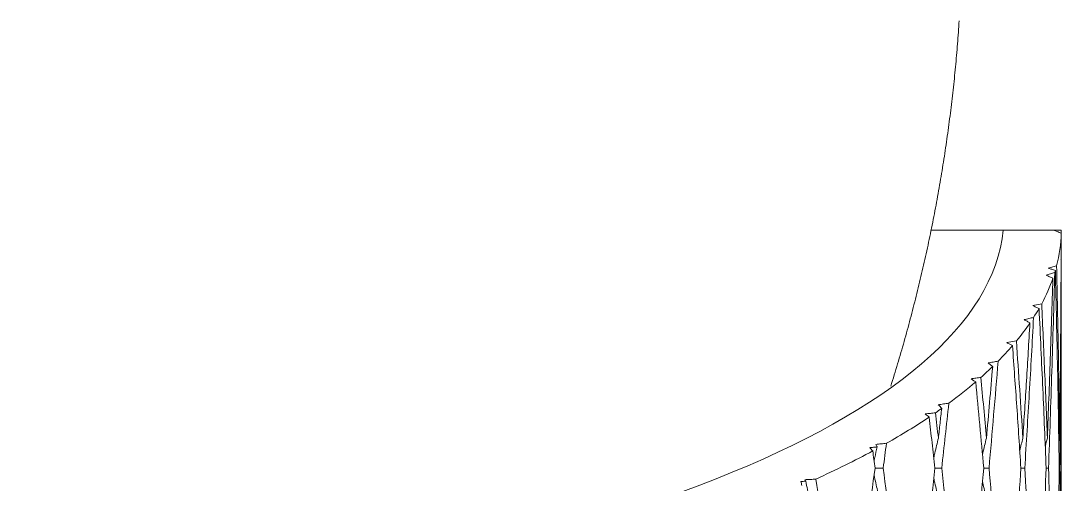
# Model space of a CAD drawing. Extents: x 4138 to 4928, y 0 to 579.
# Drawn here: x 4385.68 to 4399.09, y 429.18 to 435.15 of the extents above; entities that cross this region are included whole.
import ezdxf

# ---------------------------------------------------------------- set-up
doc = ezdxf.new("R2010")
doc.units = 0
doc.header["$LTSCALE"] = 10
doc.header["$MEASUREMENT"] = 0
doc.layers.add('1', color=7, linetype='CONTINUOUS')

msp = doc.modelspace()

# ---------------------------------------------------------------- linework, layer by layer
at = {"layer": '1', "color": 7, "linetype": 'Continuous', "lineweight": 18}
for p, q in [((4399.09, 432.074), (4399.093, 432.066)), ((4399.093, 432.066), (4399.093, 426.821)), ((4398.926, 431.963), (4399.033, 431.992)), ((4398.725, 431.479), (4398.841, 431.504)), ((4398.393, 431.002), (4398.515, 431.024)), ((4399.077, 429.385), (4399.067, 429.385)), ((4395.799, 429.215), (4395.787, 429.234))]:
    msp.add_line(p, q, dxfattribs=at)
msp.add_ellipse((4382.093, 432.606), major_axis=(16.257, 0), ratio=0.325059, start_param=4.9346, end_param=6.253938, dxfattribs=at)
for points, weights in [([(4396.895, 430.441), (4397.62, 432.743), (4397.777, 435.152)], [0.990997810263, 0.988318013453, 1]), ([(4397.411, 432.452), (4398.343, 432.452), (4398.343, 432.452)], [0.897271470335, 0.933568167653, 1])]:
    msp.add_rational_spline(points, weights, degree=2, dxfattribs=at)
for points, degree in [([(4398.343, 432.452), (4398.993, 432.452)], 1), ([(4398.993, 432.452), (4399.009, 432.452), (4399.042, 432.452), (4399.076, 432.452), (4399.092, 432.452)], 3), ([(4399.092, 432.415), (4399.076, 432.421), (4399.042, 432.433), (4399.009, 432.445), (4398.993, 432.452)], 3), ([(4399.092, 432.452), (4399.092, 432.439), (4399.092, 432.427), (4399.092, 432.415)], 3), ([(4399.033, 431.992), (4399.07, 432.132), (4399.089, 432.274), (4399.092, 432.415)], 3), ([(4399.092, 432.415), (4399.091, 431.963), (4399.087, 431.071), (4399.078, 430.2), (4399.073, 429.77)], 3), ([(4399.093, 432.066), (4399.093, 431.608), (4399.09, 430.703), (4399.082, 429.821), (4399.077, 429.385)], 3), ([(4398.898, 431.871), (4398.916, 431.877), (4398.953, 431.888), (4398.99, 431.899), (4399.009, 431.904)], 3), ([(4399.017, 431.93), (4399.001, 431.936), (4398.971, 431.947), (4398.941, 431.958), (4398.926, 431.963)], 3), ([(4399.009, 431.904), (4398.998, 431.476), (4398.973, 430.628), (4398.944, 429.797), (4398.929, 429.385)], 3), ([(4399.009, 431.904), (4399.012, 431.913), (4399.014, 431.921), (4399.017, 431.93)], 3), ([(4399.017, 431.93), (4399.027, 431.505), (4399.047, 430.656), (4399.061, 429.809), (4399.067, 429.385)], 3), ([(4399.073, 429.77), (4399.068, 430.14), (4399.057, 430.88), (4399.042, 431.621), (4399.033, 431.992)], 3), ([(4398.841, 431.504), (4398.899, 431.613), (4398.947, 431.722), (4398.985, 431.831)], 3), ([(4398.985, 431.831), (4398.971, 431.838), (4398.942, 431.851), (4398.913, 431.865), (4398.898, 431.871)], 3), ([(4398.914, 429.77), (4398.927, 430.108), (4398.952, 430.79), (4398.974, 431.482), (4398.985, 431.831)], 3), ([(4398.914, 429.77), (4398.903, 430.057), (4398.88, 430.631), (4398.854, 431.212), (4398.841, 431.504)], 3), ([(4398.807, 431.443), (4398.793, 431.449), (4398.766, 431.461), (4398.739, 431.473), (4398.725, 431.479)], 3), ([(4398.736, 431.327), (4398.761, 431.366), (4398.785, 431.404), (4398.807, 431.443)], 3), ([(4398.899, 429.385), (4398.885, 429.724), (4398.856, 430.406), (4398.824, 431.096), (4398.807, 431.443)], 3), ([(4398.515, 431.024), (4398.578, 431.1), (4398.636, 431.178), (4398.689, 431.255)], 3), ([(4398.598, 429.77), (4398.614, 430.016), (4398.645, 430.509), (4398.675, 431.006), (4398.689, 431.255)], 3), ([(4398.616, 431.299), (4398.636, 431.303), (4398.676, 431.313), (4398.716, 431.322), (4398.736, 431.327)], 3), ([(4398.689, 431.255), (4398.677, 431.262), (4398.652, 431.277), (4398.628, 431.291), (4398.616, 431.299)], 3), ([(4398.736, 431.327), (4398.719, 431), (4398.682, 430.35), (4398.643, 429.706), (4398.623, 429.385)], 3), ([(4398.279, 430.763), (4398.345, 430.83), (4398.407, 430.897), (4398.464, 430.964)], 3), ([(4398.464, 430.964), (4398.452, 430.97), (4398.429, 430.983), (4398.405, 430.995), (4398.393, 431.002)], 3), ([(4398.573, 429.385), (4398.556, 429.648), (4398.521, 430.174), (4398.483, 430.701), (4398.464, 430.964)], 3), ([(4398.515, 431.024), (4398.529, 430.815), (4398.558, 430.397), (4398.585, 429.979), (4398.598, 429.77)], 3), ([(4398.057, 430.554), (4398.11, 430.6), (4398.16, 430.647), (4398.209, 430.694)], 3), ([(4398.128, 429.77), (4398.142, 429.924), (4398.169, 430.231), (4398.196, 430.539), (4398.209, 430.694)], 3), ([(4398.15, 430.74), (4398.172, 430.744), (4398.215, 430.751), (4398.258, 430.759), (4398.279, 430.763)], 3), ([(4398.209, 430.694), (4398.199, 430.701), (4398.18, 430.717), (4398.16, 430.732), (4398.15, 430.74)], 3), ([(4398.279, 430.763), (4398.26, 430.532), (4398.222, 430.071), (4398.182, 429.613), (4398.162, 429.385)], 3), ([(4397.644, 430.22), (4397.767, 430.311), (4397.883, 430.403), (4397.991, 430.495)], 3), ([(4397.93, 430.535), (4397.951, 430.538), (4397.993, 430.544), (4398.036, 430.55), (4398.057, 430.554)], 3), ([(4397.991, 430.495), (4397.981, 430.502), (4397.96, 430.515), (4397.94, 430.528), (4397.93, 430.535)], 3), ([(4398.094, 429.385), (4398.077, 429.57), (4398.043, 429.94), (4398.008, 430.31), (4397.991, 430.495)], 3), ([(4398.057, 430.554), (4398.069, 430.423), (4398.093, 430.162), (4398.117, 429.901), (4398.128, 429.77)], 3), ([(4397.508, 430.201), (4397.531, 430.204), (4397.576, 430.211), (4397.621, 430.217), (4397.644, 430.22)], 3), ([(4397.552, 430.154), (4397.544, 430.162), (4397.53, 430.177), (4397.515, 430.193), (4397.508, 430.201)], 3), ([(4397.644, 430.22), (4397.628, 430.079), (4397.598, 429.8), (4397.567, 429.523), (4397.552, 429.385)], 3), ([(4396.839, 429.704), (4397.035, 429.814), (4397.218, 429.927), (4397.389, 430.041)], 3), ([(4397.339, 430.082), (4397.361, 430.085), (4397.405, 430.09), (4397.449, 430.095), (4397.471, 430.097)], 3), ([(4397.389, 430.041), (4397.38, 430.048), (4397.364, 430.062), (4397.347, 430.076), (4397.339, 430.082)], 3), ([(4397.465, 429.385), (4397.452, 429.494), (4397.427, 429.711), (4397.402, 429.931), (4397.389, 430.041)], 3), ([(4397.471, 430.097), (4397.498, 430.116), (4397.525, 430.135), (4397.552, 430.154)], 3), ([(4397.471, 430.097), (4397.478, 430.043), (4397.49, 429.933), (4397.502, 429.825), (4397.509, 429.77)], 3), ([(4397.509, 429.77), (4397.516, 429.834), (4397.53, 429.961), (4397.544, 430.089), (4397.552, 430.154)], 3), ([(4398.558, 429.611), (4398.571, 429.665), (4398.585, 429.718), (4398.598, 429.77)], 3), ([(4398.887, 429.665), (4398.896, 429.7), (4398.905, 429.735), (4398.914, 429.77)], 3), ([(4399.073, 429.77), (4399.069, 429.756), (4399.065, 429.742), (4399.062, 429.728)], 3), ([(4396.623, 429.648), (4396.639, 429.649), (4396.671, 429.652), (4396.703, 429.654), (4396.719, 429.656)], 3), ([(4396.662, 429.605), (4396.655, 429.612), (4396.642, 429.626), (4396.629, 429.64), (4396.623, 429.648)], 3), ([(4396.7, 429.69), (4396.723, 429.692), (4396.77, 429.697), (4396.816, 429.701), (4396.839, 429.704)], 3), ([(4396.719, 429.656), (4396.716, 429.661), (4396.709, 429.673), (4396.703, 429.684), (4396.7, 429.69)], 3), ([(4396.839, 429.704), (4396.832, 429.651), (4396.818, 429.545), (4396.804, 429.438), (4396.797, 429.385)], 3), ([(4395.927, 429.241), (4396.187, 429.36), (4396.432, 429.481), (4396.662, 429.605)], 3), ([(4396.692, 429.385), (4396.687, 429.422), (4396.677, 429.495), (4396.667, 429.569), (4396.662, 429.605)], 3), ([(4396.311, 426.71), (4396.377, 427.156), (4396.506, 428.047), (4396.631, 428.939), (4396.692, 429.385)], 3), ([(4396.797, 429.385), (4396.859, 428.921), (4396.98, 428.01), (4397.091, 427.137), (4397.144, 426.71)], 3), ([(4397.144, 426.71), (4397.198, 427.142), (4397.306, 428.019), (4397.412, 428.925), (4397.465, 429.385)], 3), ([(4397.552, 429.385), (4397.604, 428.919), (4397.703, 428.006), (4397.794, 427.135), (4397.837, 426.71)], 3), ([(4397.837, 426.71), (4397.881, 427.15), (4397.969, 428.035), (4398.053, 428.933), (4398.094, 429.385)], 3), ([(4398.162, 429.385), (4398.201, 428.939), (4398.277, 428.047), (4398.348, 427.156), (4398.382, 426.71)], 3), ([(4398.382, 426.71), (4398.416, 427.15), (4398.482, 428.035), (4398.543, 428.933), (4398.573, 429.385)], 3), ([(4398.573, 429.385), (4398.59, 429.385), (4398.606, 429.385), (4398.623, 429.385)], 3), ([(4398.623, 429.385), (4398.651, 428.94), (4398.704, 428.048), (4398.753, 427.156), (4398.776, 426.71)], 3), ([(4398.776, 426.71), (4398.798, 427.146), (4398.841, 428.028), (4398.88, 428.93), (4398.899, 429.385)], 3), ([(4398.929, 429.385), (4398.919, 429.385), (4398.909, 429.385), (4398.899, 429.385)], 3), ([(4399.013, 426.71), (4399.002, 427.149), (4398.976, 428.033), (4398.946, 428.932), (4398.929, 429.385)], 3), ([(4399.067, 429.385), (4399.061, 428.927), (4399.045, 428.023), (4399.024, 427.144), (4399.013, 426.71)], 3), ([(4399.093, 426.766), (4399.092, 427.202), (4399.09, 428.074), (4399.082, 428.948), (4399.077, 429.385)], 3), ([(4395.787, 429.234), (4395.81, 429.235), (4395.857, 429.238), (4395.904, 429.24), (4395.927, 429.241)], 3), ([(4395.927, 429.241), (4395.994, 428.813), (4396.125, 427.963), (4396.25, 427.126), (4396.311, 426.71)], 3), ([(4395.736, 429.211), (4395.746, 429.212), (4395.767, 429.213), (4395.788, 429.214), (4395.799, 429.215)], 3), ([(4395.747, 429.161), (4395.745, 429.17), (4395.742, 429.186), (4395.738, 429.203), (4395.736, 429.211)], 3), ([(4395.844, 429.001), (4395.837, 429.036), (4395.821, 429.107), (4395.806, 429.179), (4395.799, 429.215)], 3)]:
    msp.add_open_spline(points, degree=degree, dxfattribs=at)
for points, knots in [([(4397.449, 429.519), (4397.454, 429.539), (4397.474, 429.623), (4397.493, 429.707), (4397.509, 429.77)], [0, 0, 0, 0, 0.234267, 1, 1, 1, 1]), ([(4398.077, 429.563), (4398.079, 429.568), (4398.096, 429.638), (4398.113, 429.707), (4398.128, 429.77)], [0, 0, 0, 0, 0.072408, 1, 1, 1, 1]), ([(4396.679, 429.479), (4396.682, 429.493), (4396.696, 429.552), (4396.709, 429.611), (4396.719, 429.656)], [0, 0, 0, 0, 0.237587, 1, 1, 1, 1]), ([(4396.692, 429.385), (4396.704, 429.385), (4396.739, 429.385), (4396.774, 429.385), (4396.797, 429.385)], [0, 0, 0, 0, 0.339754, 1, 1, 1, 1]), ([(4397.552, 429.385), (4397.529, 429.385), (4397.5, 429.385), (4397.471, 429.385), (4397.465, 429.385)], [0, 0, 0, 0, 0.769229, 1, 1, 1, 1]), ([(4398.162, 429.385), (4398.141, 429.385), (4398.118, 429.385), (4398.095, 429.385), (4398.094, 429.385)], [0, 0, 0, 0, 0.935666, 1, 1, 1, 1]), ([(4396.745, 429.001), (4396.73, 429.064), (4396.708, 429.162), (4396.687, 429.259), (4396.679, 429.293)], [0, 0, 0, 0, 0.657691, 1, 1, 1, 1]), ([(4397.449, 429.252), (4397.454, 429.232), (4397.474, 429.148), (4397.493, 429.064), (4397.509, 429.001)], [0, 0, 0, 0, 0.236167, 1, 1, 1, 1]), ([(4398.077, 429.208), (4398.078, 429.203), (4398.095, 429.134), (4398.113, 429.064), (4398.128, 429.001)], [0, 0, 0, 0, 0.075144, 1, 1, 1, 1])]:
    msp.add_open_spline(points, degree=3, knots=knots, dxfattribs=at)

doc.saveas('drawing.dxf')
